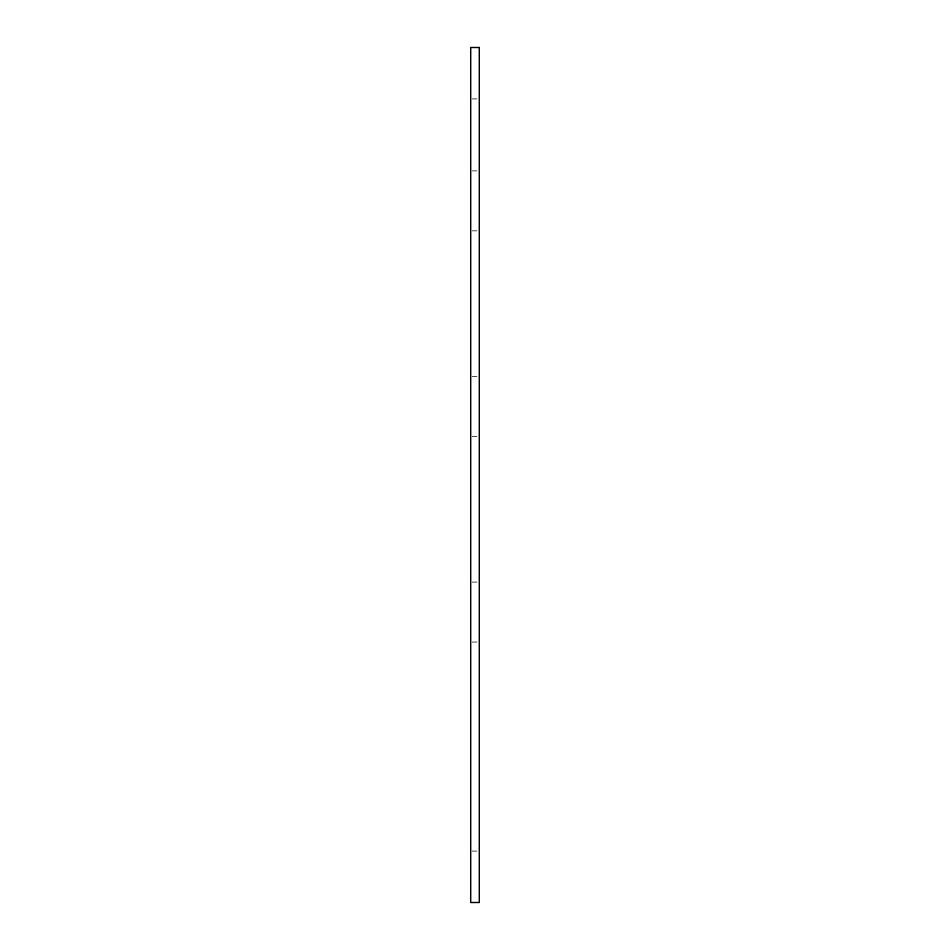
<?xml version="1.0" encoding="UTF-8"?>
<svg xmlns="http://www.w3.org/2000/svg" width="950" height="950" viewBox="0 0 950 950"><rect width="100%" height="100%" fill="white"/><g stroke="black" fill="none" stroke-linecap="round" stroke-linejoin="round"><path stroke-width="0.71" stroke-dasharray="4.75 3.56" d="M472.15 98.907L477.85 98.907M472.15 170.869L479.287 170.869M472.15 230.838L479.287 230.838M472.15 376.473L479.287 376.473M472.15 436.454L479.287 436.454M472.15 582.089L479.287 582.089M472.15 642.057L479.287 642.057M472.15 851.093L477.85 851.093"/><path stroke-width="1.43" d="M479.287 47.5L470.713 47.5L470.713 902.5L479.287 902.5L479.287 47.5"/></g></svg>
